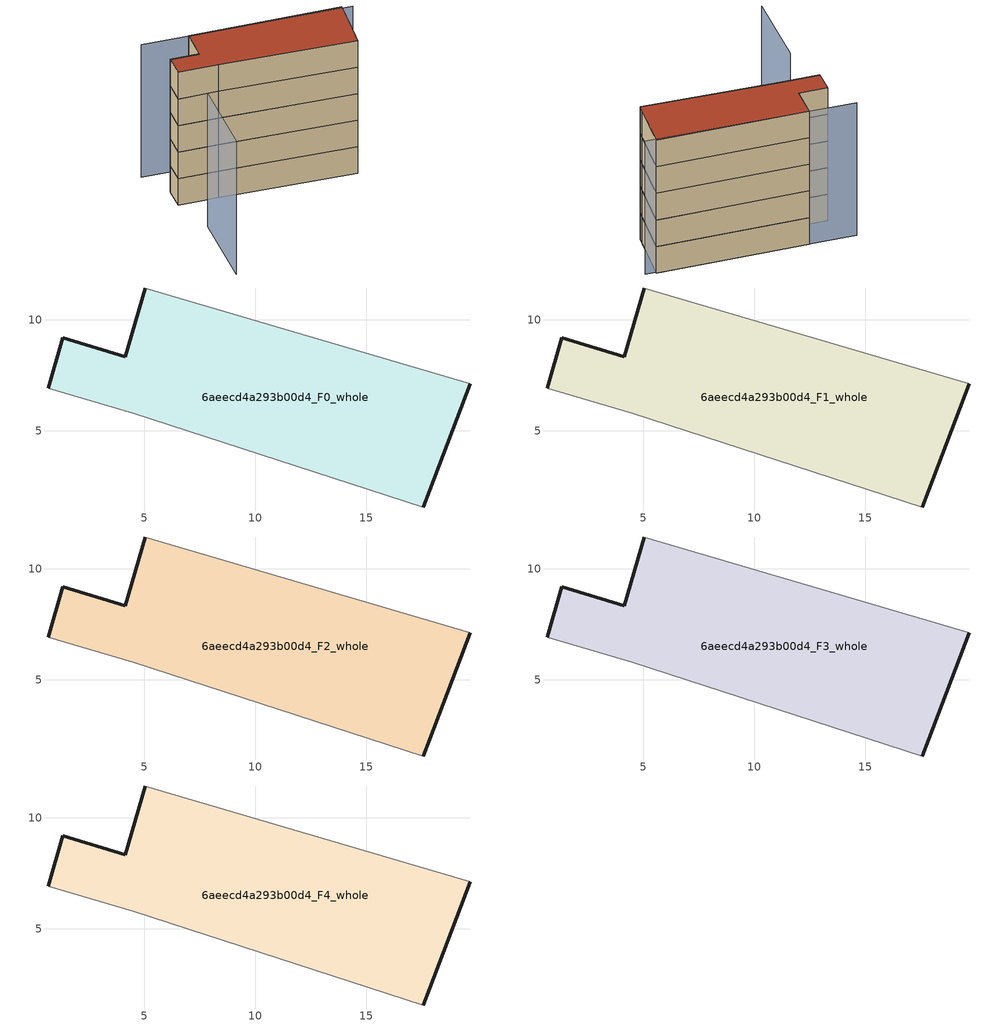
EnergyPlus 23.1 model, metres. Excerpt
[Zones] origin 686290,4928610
6aeecd4a293b00d4_F0_whole
 floor ground (EU_floor_Construction): 17.87,2.31 19.7,7.12 5.05,11.43 4.13,8.34 1.33,9.18 0.66,6.91 4.49,5.78 17.58,1.56 z0
 wall outside (EU_wall_Construction): 19.7,7.12 17.87,2.31 17.58,1.56 / 0.66,6.91 1.33,9.18 4.13,8.34 5.05,11.43 z0:3
 wall adiabatic (EU_wall_Construction): 17.58,1.56 4.49,5.78 0.66,6.91 / 5.05,11.43 19.7,7.12 z0:3
6aeecd4a293b00d4_F1_whole
 floor to 6aeecd4a293b00d4_F0_whole (EU_floor_Construction): 17.87,2.31 19.7,7.12 5.05,11.43 4.13,8.34 1.33,9.18 0.66,6.91 4.49,5.78 17.58,1.56 z3
 wall outside (EU_wall_Construction): 19.7,7.12 17.87,2.31 17.58,1.56 / 0.66,6.91 1.33,9.18 4.13,8.34 5.05,11.43 z3:6
 wall adiabatic (EU_wall_Construction): 17.58,1.56 4.49,5.78 0.66,6.91 / 5.05,11.43 19.7,7.12 z3:6
6aeecd4a293b00d4_F2_whole
 floor to 6aeecd4a293b00d4_F1_whole (EU_floor_Construction): 17.87,2.31 19.7,7.12 5.05,11.43 4.13,8.34 1.33,9.18 0.66,6.91 4.49,5.78 17.58,1.56 z6
 wall outside (EU_wall_Construction): 19.7,7.12 17.87,2.31 17.58,1.56 / 0.66,6.91 1.33,9.18 4.13,8.34 5.05,11.43 z6:9
 wall adiabatic (EU_wall_Construction): 17.58,1.56 4.49,5.78 0.66,6.91 / 5.05,11.43 19.7,7.12 z6:9
6aeecd4a293b00d4_F3_whole
 floor to 6aeecd4a293b00d4_F2_whole (EU_floor_Construction): 17.87,2.31 19.7,7.12 5.05,11.43 4.13,8.34 1.33,9.18 0.66,6.91 4.49,5.78 17.58,1.56 z9
 wall outside (EU_wall_Construction): 19.7,7.12 17.87,2.31 17.58,1.56 / 0.66,6.91 1.33,9.18 4.13,8.34 5.05,11.43 z9:12
 wall adiabatic (EU_wall_Construction): 17.58,1.56 4.49,5.78 0.66,6.91 / 5.05,11.43 19.7,7.12 z9:12
6aeecd4a293b00d4_F4_whole
 floor to 6aeecd4a293b00d4_F3_whole (EU_floor_Construction): 17.87,2.31 19.7,7.12 5.05,11.43 4.13,8.34 1.33,9.18 0.66,6.91 4.49,5.78 17.58,1.56 z12
 wall outside (EU_wall_Construction): 19.7,7.12 17.87,2.31 17.58,1.56 / 0.66,6.91 1.33,9.18 4.13,8.34 5.05,11.43 z12:15
 wall adiabatic (EU_wall_Construction): 17.58,1.56 4.49,5.78 0.66,6.91 / 5.05,11.43 19.7,7.12 z12:15
 roof outside (EU_roof_Construction): 19.7,7.12 17.87,2.31 17.58,1.56 4.49,5.78 0.66,6.91 1.33,9.18 4.13,8.34 5.05,11.43 z15
shading: 0.82,2.34 -1.65,-5.79 / 20.61,6.66 0.57,12.81 z0:15
[Building]
EU S2 Campaign: North Axis=0; Terrain=City; Solar Distribution=FullExterior
[Site:Location]
Bologna: Latitude=44.5; Longitude=11.25; Time Zone=1; Elevation=37
[SizingPeriod:WeatherFileDays]
AnnualSizingPeriod: Begin Month=1; Begin Day of Month=1; End Month=12; End Day of Month=31; Day of Week for Start Day=Monday; Use Weather File Daylight Saving Period=No; Use Weather File Rain and Snow Indicators=No
[MATERIAL]
EU_InternalMass_Material: Roughness=MediumRough; Thickness=0.1; Conductivity=1; Density=1800; Specific Heat=900; Thermal Absorptance=0.9; Solar Absorptance=0.7; Visible Absorptance=0.7
[MATERIAL:NOMASS] Roughness=MediumRough; Thermal Absorptance=0.9; Solar Absorptance=0.7; Visible Absorptance=0.7
Name | Thermal Resistance
EU_wall_NoMass | 0.905828
EU_roof_NoMass | 0.37593
EU_floor_NoMass | 0.67114
[CONSTRUCTION]
EU_wall_Construction: EU_wall_NoMass
EU_roof_Construction: EU_roof_NoMass
EU_floor_Construction: EU_floor_NoMass
EU_InternalMass_Construction: EU_InternalMass_Material
[ZONE] Type=1; Multiplier=1; Ceiling Height=autocalculate; Floor Area=autocalculate; Part of Total Floor Area=Yes
Name | Volume
6aeecd4a293b00d4_F0_whole | 280.058
6aeecd4a293b00d4_F1_whole; 6aeecd4a293b00d4_F2_whole; 6aeecd4a293b00d4_F3_whole; 6aeecd4a293b00d4_F4_whole | 280.057
[INTERNALMASS] Construction=EU_InternalMass_Construction; Surface Area=93.3527
Name | Zone or ZoneList
6aeecd4a293b00d4_F0_whole_EU_InternalMass | 6aeecd4a293b00d4_F0_whole
6aeecd4a293b00d4_F1_whole_EU_InternalMass | 6aeecd4a293b00d4_F1_whole
6aeecd4a293b00d4_F2_whole_EU_InternalMass | 6aeecd4a293b00d4_F2_whole
6aeecd4a293b00d4_F3_whole_EU_InternalMass | 6aeecd4a293b00d4_F3_whole
6aeecd4a293b00d4_F4_whole_EU_InternalMass | 6aeecd4a293b00d4_F4_whole
[OTHEREQUIPMENT] Fuel Type=Electricity; Design Level Calculation Method=Watts/Area; Power per Zone Floor Area=1; Fraction Latent=0; Fraction Radiant=0; Fraction Lost=0; Carbon Dioxide Generation Rate=0; EndUse Subcategory=EU_Step8_InternalGains
Name | Zone or ZoneList or Space or SpaceList | Schedule
EU_Step8_InternalGain_6aeecd4a293b00d4_F0_whole_f000 | 6aeecd4a293b00d4_F0_whole | EU_Step8_GainSchedule_6aeecd4a293b00d4_F0_whole_f000
EU_Step8_InternalGain_6aeecd4a293b00d4_F1_whole_f000 | 6aeecd4a293b00d4_F1_whole | EU_Step8_GainSchedule_6aeecd4a293b00d4_F1_whole_f000
EU_Step8_InternalGain_6aeecd4a293b00d4_F2_whole_f000 | 6aeecd4a293b00d4_F2_whole | EU_Step8_GainSchedule_6aeecd4a293b00d4_F2_whole_f000
EU_Step8_InternalGain_6aeecd4a293b00d4_F3_whole_f000 | 6aeecd4a293b00d4_F3_whole | EU_Step8_GainSchedule_6aeecd4a293b00d4_F3_whole_f000
EU_Step8_InternalGain_6aeecd4a293b00d4_F4_whole_f000 | 6aeecd4a293b00d4_F4_whole | EU_Step8_GainSchedule_6aeecd4a293b00d4_F4_whole_f000
[ZONEVENTILATION:DESIGNFLOWRATE] Schedule=EU_AlwaysOn; Design Flow Rate Calculation Method=AirChanges/Hour; Air Changes per Hour=0.73129; Ventilation Type=Natural; Fan Pressure Rise=0; Fan Total Efficiency=1; Constant Term Coefficient=1; Temperature Term Coefficient=0; Velocity Term Coefficient=0; Velocity Squared Term Coefficient=0; Minimum Indoor Temperature=-100; Maximum Indoor Temperature=100; Delta Temperature=-100; Minimum Outdoor Temperature=-100; Maximum Outdoor Temperature=100; Maximum Wind Speed=40
Name | Zone or ZoneList or Space or SpaceList
EU_ConstantAir_6aeecd4a293b00d4_F0_whole | 6aeecd4a293b00d4_F0_whole
EU_ConstantAir_6aeecd4a293b00d4_F1_whole | 6aeecd4a293b00d4_F1_whole
EU_ConstantAir_6aeecd4a293b00d4_F2_whole | 6aeecd4a293b00d4_F2_whole
EU_ConstantAir_6aeecd4a293b00d4_F3_whole | 6aeecd4a293b00d4_F3_whole
EU_ConstantAir_6aeecd4a293b00d4_F4_whole | 6aeecd4a293b00d4_F4_whole
[HVACTEMPLATE:THERMOSTAT] Constant Heating Setpoint=20; Constant Cooling Setpoint=50
EU_HeatOnly_6aeecd4a293b00d4_F0_whole; EU_HeatOnly_6aeecd4a293b00d4_F1_whole; EU_HeatOnly_6aeecd4a293b00d4_F2_whole; EU_HeatOnly_6aeecd4a293b00d4_F3_whole; EU_HeatOnly_6aeecd4a293b00d4_F4_whole
[HVACTEMPLATE:ZONE:IDEALLOADSAIRSYSTEM] System Availability Schedule=EU_AlwaysOn; Maximum Heating Supply Air Temperature=50; Minimum Cooling Supply Air Temperature=13; Maximum Heating Supply Air Humidity Ratio=0.0156; Minimum Cooling Supply Air Humidity Ratio=0.0077; Heating Limit=NoLimit; Cooling Limit=NoLimit; Heating Availability Schedule=EU_AlwaysOn; Cooling Availability Schedule=EU_CoolingOff; Dehumidification Control Type=ConstantSensibleHeatRatio; Cooling Sensible Heat Ratio=0.7; Dehumidification Setpoint=60; Humidification Control Type=None; Humidification Setpoint=30; Outdoor Air Method=None; Outdoor Air Flow Rate per Person=0.00944; Outdoor Air Flow Rate per Zone Floor Area=0; Outdoor Air Flow Rate per Zone=0; Demand Controlled Ventilation Type=None; Outdoor Air Economizer Type=NoEconomizer; Heat Recovery Type=None; Sensible Heat Recovery Effectiveness=0.7; Latent Heat Recovery Effectiveness=0.65
Name | Template Thermostat
6aeecd4a293b00d4_F0_whole | EU_HeatOnly_6aeecd4a293b00d4_F0_whole
6aeecd4a293b00d4_F1_whole | EU_HeatOnly_6aeecd4a293b00d4_F1_whole
6aeecd4a293b00d4_F2_whole | EU_HeatOnly_6aeecd4a293b00d4_F2_whole
6aeecd4a293b00d4_F3_whole | EU_HeatOnly_6aeecd4a293b00d4_F3_whole
6aeecd4a293b00d4_F4_whole | EU_HeatOnly_6aeecd4a293b00d4_F4_whole
[SIZING:ZONE] Zone Cooling Design Supply Air Temperature Input Method=SupplyAirTemperature; Zone Cooling Design Supply Air Temperature=13; Zone Heating Design Supply Air Temperature Input Method=SupplyAirTemperature; Zone Heating Design Supply Air Temperature=50; Zone Cooling Design Supply Air Humidity Ratio=0.008; Zone Heating Design Supply Air Humidity Ratio=0.008; Cooling Design Air Flow Method=DesignDay; Cooling Design Air Flow Rate=0; Cooling Minimum Air Flow per Zone Floor Area=0.000762; Cooling Minimum Air Flow=0; Cooling Minimum Air Flow Fraction=0.2; Heating Design Air Flow Method=DesignDay; Heating Design Air Flow Rate=0; Heating Maximum Air Flow per Zone Floor Area=0.002032; Heating Maximum Air Flow=0.141576; Heating Maximum Air Flow Fraction=0.3; Account for Dedicated Outdoor Air System=No; Dedicated Outdoor Air System Control Strategy=NeutralSupplyAir; Dedicated Outdoor Air Low Setpoint Temperature for Design=autosize; Dedicated Outdoor Air High Setpoint Temperature for Design=autosize; Zone Load Sizing Method=Sensible Load Only No Latent Load; Zone Latent Cooling Design Supply Air Humidity Ratio Input Method=HumidityRatioDifference; Zone Cooling Design Supply Air Humidity Ratio Difference=0.005; Zone Latent Heating Design Supply Air Humidity Ratio Input Method=HumidityRatioDifference; Zone Humidification Design Supply Air Humidity Ratio Difference=0.005
6aeecd4a293b00d4_F0_whole; 6aeecd4a293b00d4_F1_whole; 6aeecd4a293b00d4_F2_whole; 6aeecd4a293b00d4_F3_whole; 6aeecd4a293b00d4_F4_whole
[SCHEDULE:CONSTANT]
Name | Hourly Value
EU_AlwaysOn | 1
EU_CoolingOff | 0
[SCHEDULE:FILE] Column Number=1; Rows to Skip at Top=0; Number of Hours of Data=8760; Column Separator=Comma; Interpolate to Timestep=No; Minutes per Item=60; Adjust Schedule for Daylight Savings=Yes
Name | File
EU_Step8_GainSchedule_6aeecd4a293b00d4_F0_whole_f000 | ../../schedules/6aeecd4a293b00d4/6aeecd4a293b00d4_F0_whole_f000_gain.csv
EU_Step8_GainSchedule_6aeecd4a293b00d4_F1_whole_f000 | ../../schedules/6aeecd4a293b00d4/6aeecd4a293b00d4_F1_whole_f000_gain.csv
EU_Step8_GainSchedule_6aeecd4a293b00d4_F2_whole_f000 | ../../schedules/6aeecd4a293b00d4/6aeecd4a293b00d4_F2_whole_f000_gain.csv
EU_Step8_GainSchedule_6aeecd4a293b00d4_F3_whole_f000 | ../../schedules/6aeecd4a293b00d4/6aeecd4a293b00d4_F3_whole_f000_gain.csv
EU_Step8_GainSchedule_6aeecd4a293b00d4_F4_whole_f000 | ../../schedules/6aeecd4a293b00d4/6aeecd4a293b00d4_F4_whole_f000_gain.csv
